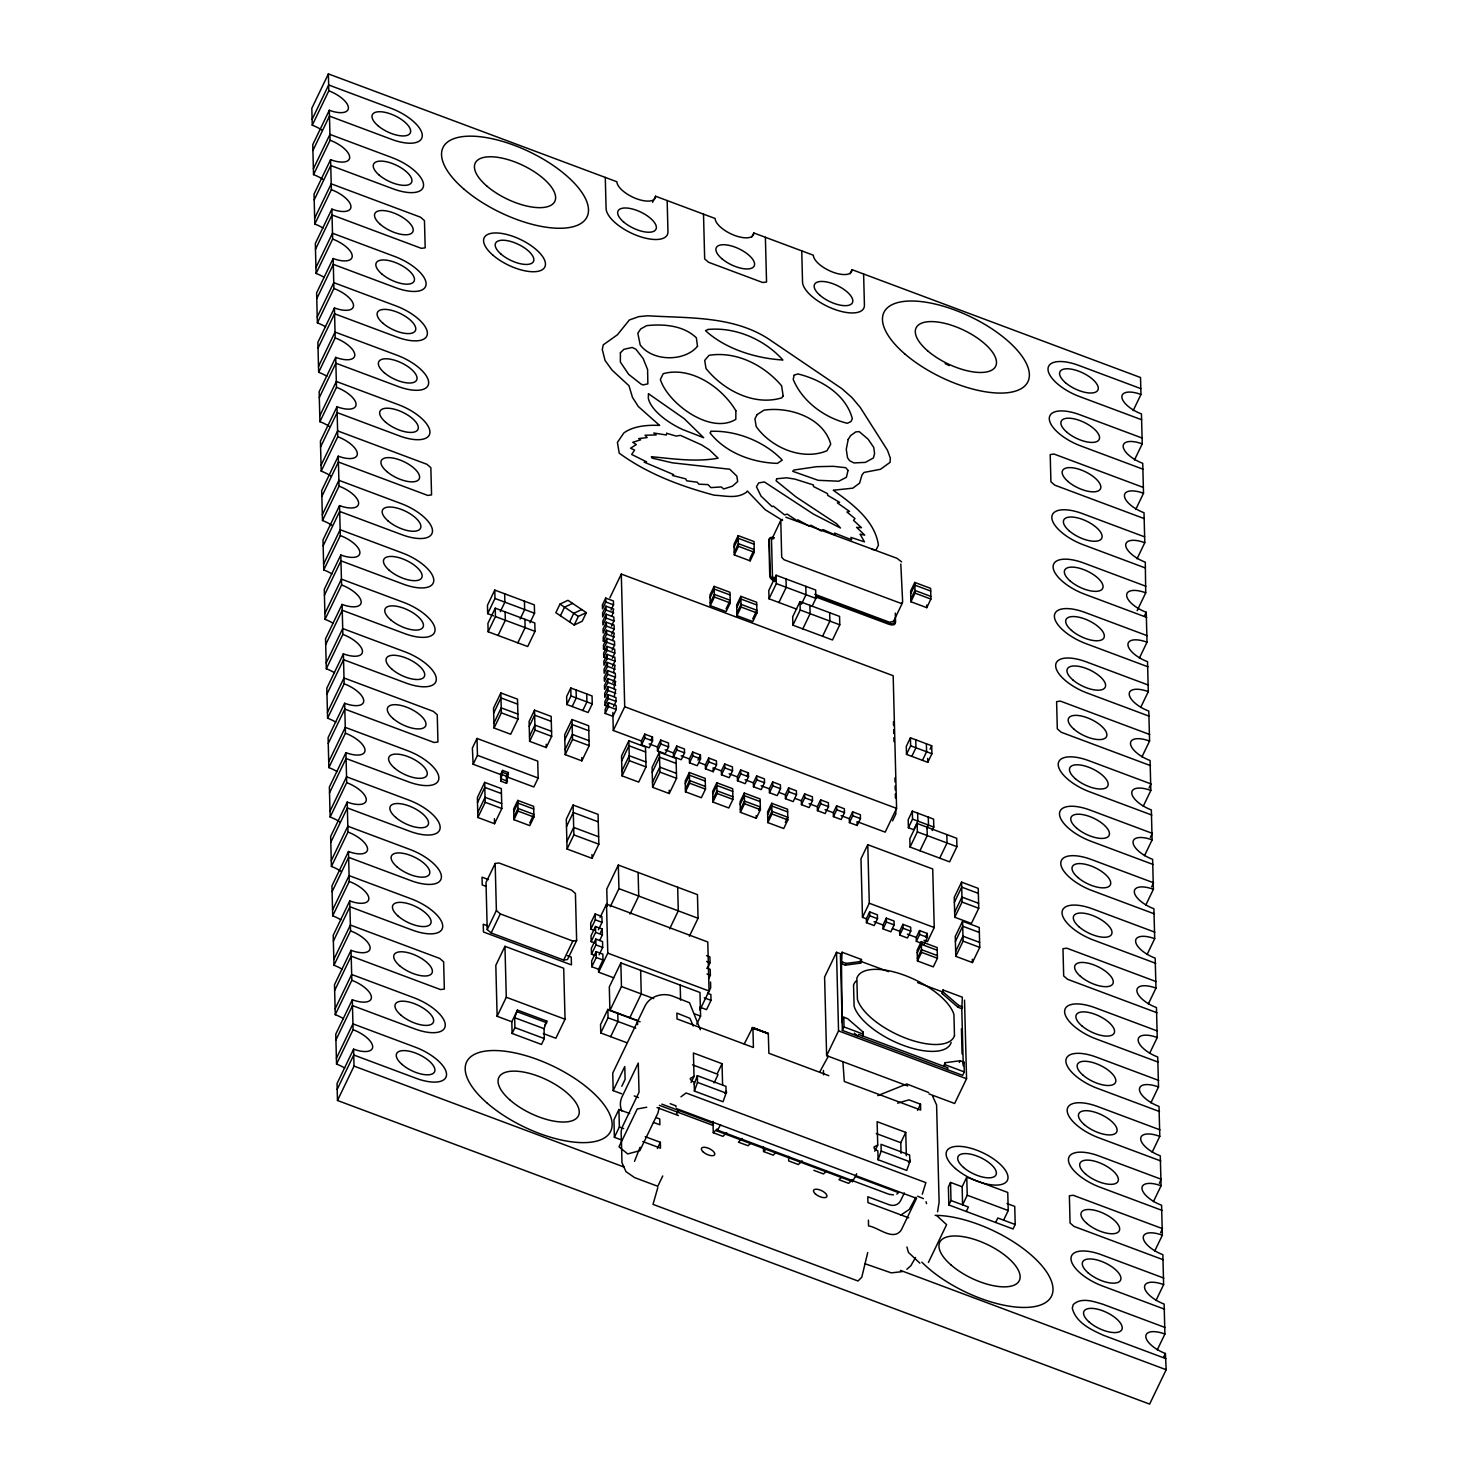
<?xml version="1.0" encoding="UTF-8"?>
<svg xmlns="http://www.w3.org/2000/svg" width="1478" height="1478" viewBox="0 0 1478 1478"><rect width="100%" height="100%" fill="white"/><g stroke="black" fill="none" stroke-linecap="round" stroke-linejoin="round"><path stroke-width="1.5" d="M634.505 1161.357L640.085 1147.205M1137.155 610.636L1145.727 592.807L1145.284 562.157A21.043 8.85 25.7 0 1 1125.7 545.197A21.043 8.85 25.7 0 1 1144.785 542.703L1144.009 512.737A21.043 8.85 25.7 0 1 1124.425 495.777A21.043 8.85 25.7 0 1 1143.51 493.282L1142.734 463.316A21.043 8.85 25.7 0 1 1123.151 446.356A21.043 8.85 25.7 0 1 1142.235 443.862L1141.459 413.914A21.043 8.85 25.7 0 1 1121.876 396.954A21.043 8.85 25.7 0 1 1140.961 394.46L1140.517 377.518L852.012 269.661A21.043 8.85 25.7 0 1 832.927 272.174A21.043 8.85 25.7 0 1 813.343 255.214L753.78 232.951A21.043 8.85 25.7 0 1 734.695 235.445A21.043 8.85 25.7 0 1 715.112 218.485L655.548 196.223A21.043 8.85 25.7 0 1 636.464 198.717A21.043 8.85 25.7 0 1 616.88 181.757L328.375 73.9L311.821 108.282L312.264 125.205A21.043 8.85 25.7 0 1 321.964 130.119M1139.39 658.079L1147.02 642.209L1146.244 612.261A21.043 8.85 25.7 0 1 1126.642 595.301A21.043 8.85 25.7 0 1 1145.727 592.807M1140.665 707.482L1148.295 691.63L1147.519 661.664A21.043 8.85 25.7 0 1 1127.936 644.704A21.043 8.85 25.7 0 1 1147.02 642.209M1141.94 756.902L1149.57 741.051L1148.794 711.084A21.043 8.85 25.7 0 1 1129.21 694.124A21.043 8.85 25.7 0 1 1148.295 691.63M1143.215 806.323L1150.845 790.453L1150.069 760.505A21.043 8.85 25.7 0 1 1130.485 743.545A21.043 8.85 25.7 0 1 1149.57 741.051M1144.489 855.725L1152.119 839.874L1151.344 809.907A21.043 8.85 25.7 0 1 1131.76 792.965A21.043 8.85 25.7 0 1 1150.845 790.453M1145.764 905.146L1153.394 889.294L1152.618 859.328A21.043 8.85 25.7 0 1 1133.035 842.368A21.043 8.85 25.7 0 1 1152.119 839.874M1147.057 954.566L1154.688 938.696L1153.912 908.748A21.043 8.85 25.7 0 1 1134.31 891.788A21.043 8.85 25.7 0 1 1153.394 889.294M1148.332 1003.968L1155.962 988.117L1155.186 958.15A21.043 8.85 25.7 0 1 1135.603 941.209A21.043 8.85 25.7 0 1 1154.688 938.696M1149.607 1053.389L1157.237 1037.538L1156.461 1007.571A21.043 8.85 25.7 0 1 1136.878 990.611A21.043 8.85 25.7 0 1 1155.962 988.117M1150.882 1102.81L1158.512 1086.958L1157.736 1056.992A21.043 8.85 25.7 0 1 1138.152 1040.032A21.043 8.85 25.7 0 1 1157.237 1037.538M1152.156 1152.212L1159.787 1136.36L1159.011 1106.412A21.043 8.85 25.7 0 1 1139.427 1089.452A21.043 8.85 25.7 0 1 1158.512 1086.958M1153.431 1201.632L1161.061 1185.781L1160.285 1155.814A21.043 8.85 25.7 0 1 1140.702 1138.854A21.043 8.85 25.7 0 1 1159.787 1136.36M1154.706 1251.053L1162.355 1235.202L1161.579 1205.235A21.043 8.85 25.7 0 1 1141.977 1188.275A21.043 8.85 25.7 0 1 1161.061 1185.781M1155.999 1300.474L1163.629 1284.604L1162.853 1254.656A21.043 8.85 25.7 0 1 1143.251 1237.696A21.043 8.85 25.7 0 1 1162.355 1235.202M1157.274 1349.876L1164.904 1334.024L1164.128 1304.058A21.043 8.85 25.7 0 1 1144.545 1287.116A21.043 8.85 25.7 0 1 1163.629 1284.604M782.49 519.406L780.79 520.718L781.696 557.261L784.061 559.756L900.952 603.357L902.652 602.045L900.804 564.06M814.803 594.285L889.571 622.256L893.377 621.296M657.821 1187.573L653.017 1204.367L857.997 1281.001L861.785 1277.232L867.715 1252.587M922.272 1194.206L925.875 1182.64L686.088 1092.981L680.952 1096.824M937.569 1211.775L939.121 1202.205L936.59 1104.934L932.544 1095.992M694.235 1084.316L697.32 1075.651L725.938 1086.348L726.123 1093.092L723.019 1101.757L694.401 1091.06L694.18 1082.192A4.212 1.774 25.7 0 1 690.374 1078.349L694.032 1076.353L693.422 1053.001L722.04 1063.698L722.594 1084.926M694.401 1091.06L697.505 1082.395L697.32 1075.651M878.098 1159.731L881.202 1151.066L881.017 1144.323L909.635 1155.039L909.82 1161.763L906.716 1170.428L878.098 1159.731L877.877 1150.863A4.212 1.774 25.7 0 1 874.459 1146.688L877.729 1145.025L877.119 1121.691L905.737 1132.388L906.347 1155.722M312.117 119.367L328.67 84.985L390.931 108.263A33.661 14.17 25.7 0 1 422.265 135.403A33.661 14.17 25.7 0 1 391.725 139.394L329.465 116.115L312.911 150.497M312.264 125.205L328.818 90.823L328.375 73.9M328.818 90.823A21.043 8.85 25.7 0 1 348.402 107.783A21.043 8.85 25.7 0 1 329.317 110.277L312.763 144.659L313.539 174.626A21.043 8.85 25.7 0 1 323.239 179.54M313.391 168.788L329.945 134.406L392.206 157.684A33.661 14.17 25.7 0 1 423.539 184.805A33.661 14.17 25.7 0 1 393 188.815L330.739 165.536L314.204 199.918M313.539 174.626L330.093 140.244L329.317 110.277M330.093 140.244A21.043 8.85 25.7 0 1 349.676 157.204A21.043 8.85 25.7 0 1 330.592 159.698L314.038 194.08L314.814 224.046A21.043 8.85 25.7 0 1 323.017 228M314.666 218.208L331.22 183.826L420.546 217.211L424.463 220.61L425.184 247.842L421.359 248.341L332.014 214.938L315.479 249.339M314.814 224.046L331.368 189.664L330.592 159.698M331.368 189.664A21.043 8.85 25.7 0 1 350.951 206.606A21.043 8.85 25.7 0 1 331.866 209.119L315.331 243.501L316.107 273.448A21.043 8.85 25.7 0 1 324.292 277.421M315.941 267.61L332.495 233.228L394.755 256.507A33.661 14.17 25.7 0 1 426.107 283.647A33.661 14.17 25.7 0 1 395.568 287.637L333.307 264.359L316.754 298.741M316.107 273.448L332.642 239.066L331.866 209.119M332.642 239.066A21.043 8.85 25.7 0 1 352.226 256.027A21.043 8.85 25.7 0 1 333.141 258.521L316.606 292.903L317.382 322.869A21.043 8.85 25.7 0 1 325.566 326.841M317.216 317.031L333.769 282.649L396.03 305.928A33.661 14.17 25.7 0 1 427.382 333.049A33.661 14.17 25.7 0 1 396.843 337.058L334.582 313.779L318.029 348.161M317.382 322.869L333.917 288.487L333.141 258.521M333.917 288.487A21.043 8.85 25.7 0 1 353.519 305.447A21.043 8.85 25.7 0 1 334.434 307.941L317.881 342.323L318.657 372.29A21.043 8.85 25.7 0 1 326.86 376.243M318.509 366.452L335.044 332.07L397.323 355.348A33.661 14.17 25.7 0 1 428.657 382.469A33.661 14.17 25.7 0 1 398.118 386.479L335.857 363.2L319.303 397.582M318.657 372.29L335.192 337.908L334.434 307.941M335.192 337.908A21.043 8.85 25.7 0 1 354.794 354.849A21.043 8.85 25.7 0 1 335.709 357.362L319.156 391.744L319.932 421.692A21.043 8.85 25.7 0 1 329.631 426.625M319.784 415.854L336.319 381.472L398.598 404.75A33.661 14.17 25.7 0 1 429.932 431.89A33.661 14.17 25.7 0 1 399.393 435.881L337.132 412.602L320.578 446.984M319.932 421.692L336.485 387.31L335.709 357.362M336.485 387.31A21.043 8.85 25.7 0 1 356.069 404.27A21.043 8.85 25.7 0 1 336.984 406.764L320.43 441.146L321.206 471.112A21.043 8.85 25.7 0 1 330.906 476.027M321.059 465.274L337.612 430.892L426.939 464.295L430.855 467.676L431.558 494.927L427.752 495.426L338.407 462.023L321.871 496.405M321.206 471.112L337.76 436.731L336.984 406.764M337.76 436.731A21.043 8.85 25.7 0 1 357.343 453.691A21.043 8.85 25.7 0 1 338.259 456.185L321.705 490.567L322.481 520.533A21.043 8.85 25.7 0 1 332.18 525.447M322.333 514.695L338.887 480.313L401.148 503.592A33.661 14.17 25.7 0 1 432.481 530.713A33.661 14.17 25.7 0 1 401.961 534.722L339.681 511.443L323.146 545.825M322.481 520.533L339.035 486.151L338.259 456.185M339.035 486.151A21.043 8.85 25.7 0 1 358.618 503.111A21.043 8.85 25.7 0 1 339.534 505.605L322.998 539.987L323.756 569.935A21.043 8.85 25.7 0 1 331.959 573.907M323.608 564.116L340.162 529.715L402.422 552.994A33.661 14.17 25.7 0 1 433.775 580.133A33.661 14.17 25.7 0 1 403.235 584.124L340.975 560.846L324.421 595.228M323.756 569.935L340.309 535.553L339.534 505.605M340.309 535.553A21.043 8.85 25.7 0 1 359.893 552.513A21.043 8.85 25.7 0 1 340.808 555.007L324.273 589.389L325.049 619.356A21.043 8.85 25.7 0 1 333.234 623.328M324.883 613.518L341.436 579.136L403.697 602.414A33.661 14.17 25.7 0 1 435.049 629.554A33.661 14.17 25.7 0 1 404.51 633.545L342.249 610.266L325.696 644.648M325.049 619.356L341.584 584.974L340.808 555.007M341.584 584.974A21.043 8.85 25.7 0 1 361.186 601.934A21.043 8.85 25.7 0 1 342.083 604.428L325.548 638.81L326.324 668.777A21.043 8.85 25.7 0 1 334.527 672.749M326.176 662.938L342.711 628.556L404.972 651.835A33.661 14.17 25.7 0 1 436.324 678.956A33.661 14.17 25.7 0 1 405.785 682.965L343.524 659.687L326.971 694.069M326.324 668.777L342.859 634.395L342.083 604.428M342.859 634.395A21.043 8.85 25.7 0 1 362.461 651.355A21.043 8.85 25.7 0 1 343.376 653.849L326.823 688.231L327.599 718.197A21.043 8.85 25.7 0 1 335.802 722.151M327.451 712.359L343.986 677.977L433.331 711.361L437.248 714.761L437.95 741.993L434.126 742.492L344.799 709.089L328.245 743.471M327.599 718.197L344.152 683.797L343.376 653.849M344.152 683.797A21.043 8.85 25.7 0 1 363.736 700.757A21.043 8.85 25.7 0 1 344.651 703.269L328.098 737.651L328.873 767.599A21.043 8.85 25.7 0 1 337.076 771.571M328.726 761.761L345.279 727.379L407.54 750.658A33.661 14.17 25.7 0 1 438.874 777.798A33.661 14.17 25.7 0 1 408.334 781.788L346.074 758.51L329.52 792.892M328.873 767.599L345.427 733.217L344.651 703.269M345.427 733.217A21.043 8.85 25.7 0 1 365.011 750.177A21.043 8.85 25.7 0 1 345.926 752.671L329.372 787.053L330.148 817.02A21.043 8.85 25.7 0 1 339.848 821.934M330 811.182L346.554 776.8L408.815 800.078A33.661 14.17 25.7 0 1 440.148 827.2A33.661 14.17 25.7 0 1 409.609 831.209L347.348 807.93L330.813 842.312M330.148 817.02L346.702 782.638L345.926 752.671M346.702 782.638A21.043 8.85 25.7 0 1 366.285 799.598A21.043 8.85 25.7 0 1 347.201 802.092L330.647 836.474L331.423 866.441A21.043 8.85 25.7 0 1 341.141 871.355M331.275 860.602L347.829 826.22L410.09 849.499A33.661 14.17 25.7 0 1 441.423 876.62A33.661 14.17 25.7 0 1 410.902 880.611L348.623 857.351L332.088 891.733M331.423 866.441L347.977 832.059L347.201 802.092M652.629 202.283L655.548 196.223M347.977 832.059A21.043 8.85 25.7 0 1 367.56 849A21.043 8.85 25.7 0 1 348.475 851.513L331.94 885.895L332.716 915.843A21.043 8.85 25.7 0 1 340.901 919.815M332.55 910.005L349.104 875.623L411.364 898.901A33.661 14.17 25.7 0 1 442.716 926.041A33.661 14.17 25.7 0 1 412.177 930.031L349.916 906.753L333.363 941.135M332.716 915.843L349.251 881.461L348.475 851.513M529.974 622.755L534.556 613.259L534.334 604.871L494.76 590.091L487.463 605.278L487.666 613.647L493.615 615.864M487.666 613.647L494.982 598.461L494.76 590.091M349.251 881.461A21.043 8.85 25.7 0 1 368.835 898.421A21.043 8.85 25.7 0 1 349.75 900.915L333.215 935.297L333.991 965.263A21.043 8.85 25.7 0 1 342.194 969.235M495.241 608.179L487.925 623.365L488.146 631.753L527.701 646.533L535.018 631.346L534.796 622.977L495.241 608.179L495.444 616.566L488.146 631.753M500.303 611.652L504.866 602.156L504.663 593.786M333.843 959.425L350.378 925.043L439.723 958.446L443.64 961.827L444.342 989.078L440.518 989.576L351.191 956.174L334.638 990.556M333.991 965.263L350.526 930.881L349.75 900.915M498.031 635.448L505.347 620.261L505.125 611.874M350.526 930.881A21.043 8.85 25.7 0 1 370.128 947.841A21.043 8.85 25.7 0 1 351.043 950.336L334.49 984.717L335.266 1014.684A21.043 8.85 25.7 0 1 343.469 1018.656M520.09 619.06L524.653 609.564L524.431 601.176M335.118 1008.846L351.653 974.464L413.932 997.742A33.661 14.17 25.7 0 1 445.266 1024.864A33.661 14.17 25.7 0 1 414.727 1028.873L352.466 1005.594L335.912 1039.976M335.266 1014.684L351.819 980.302L351.043 950.336M517.817 642.838L525.115 627.651L524.912 619.282M508.395 772.569L506.4 776.689L533.854 786.961L538.158 778.019L537.733 761.133L477.006 738.446L472.369 748.071L473.145 764.255L500.599 774.527L500.765 781.141L506.566 783.322L508.395 772.569L502.594 770.407L500.599 774.527M351.819 980.302A21.043 8.85 25.7 0 1 371.403 997.244A21.043 8.85 25.7 0 1 352.318 999.756L335.765 1034.138L336.541 1064.086A21.043 8.85 25.7 0 1 344.743 1068.058M500.839 692.942L493.541 708.128L494.058 728.026L510.704 734.252L518.002 719.065L517.503 699.168L500.839 692.942L501.356 712.839L494.058 728.026M493.67 713.098L500.968 697.912L517.614 704.138M473.145 764.255L477.449 755.332L477.006 738.446M493.929 723.056L501.227 707.87L517.873 714.077M336.393 1058.266L352.946 1023.866L415.207 1047.145A33.661 14.17 25.7 0 1 446.541 1074.284A33.661 14.17 25.7 0 1 416.002 1078.275L353.741 1054.996L337.187 1089.378M336.541 1064.086L353.094 1029.704L352.318 999.756M559.977 604.096L555.839 612.686L574.203 625.028L582.203 621.24L586.341 612.631L567.958 600.308L559.977 604.096L578.341 616.418L586.341 612.631M560.421 615.772L564.559 607.181L572.559 603.394M353.094 1029.704A21.043 8.85 25.7 0 1 372.678 1046.664A21.043 8.85 25.7 0 1 353.593 1049.158L337.039 1083.54L337.483 1100.482L1149.625 1404.1L1166.179 1369.718L1165.403 1353.478A21.043 8.85 25.7 0 1 1145.82 1336.518A21.043 8.85 25.7 0 1 1164.904 1334.024M484.673 782.379L477.376 797.584L477.874 817.482L494.539 823.708L501.836 808.521L501.319 788.605L484.673 782.379L485.19 802.295L477.874 817.482M477.505 802.554L484.802 787.368L501.448 793.594M751.84 236.979L753.78 232.951M337.483 1100.482L354.036 1066.1L353.593 1049.158M477.745 812.512L485.061 797.307L501.707 803.533M569.621 621.942L573.76 613.333L581.741 609.564M500.765 781.141L502.594 770.407M574.203 625.028L578.341 616.418M534.519 710.179L529.106 721.43L529.623 741.328L546.269 747.554L551.682 736.321L551.165 716.405L534.519 710.179L535.036 730.095L529.623 741.328M529.235 726.4L534.648 715.167L551.294 721.393M529.494 736.358L534.907 725.107L551.553 731.333M605.703 598.091L602.396 604.964L602.507 608.862L605.814 601.989L605.703 598.091L613.444 600.992L613.536 604.871L611.061 610.026M609.878 597.796L621.296 574.074L893.174 675.723L896.592 808.392L885.174 832.132L857.055 821.62L857.166 825.5L849.425 822.618L849.333 818.72L852.64 811.847L860.362 814.729L860.473 818.627L857.166 825.5M605.925 606.146L602.599 613.019L602.71 616.899L606.017 610.026L605.925 606.146L613.647 609.028L612.095 616.363M570.767 687.972L566.628 696.581L566.85 704.544L588.115 712.507L592.253 703.897L592.05 695.935L570.767 687.972L570.988 695.953L566.85 704.544M606.128 614.183L602.821 621.056L602.913 624.954L606.22 618.081L606.128 614.183L613.85 617.083L613.961 620.963L611.486 626.118M517.799 800.411L513.66 809.002L513.938 819.699L529.789 825.629L533.928 817.038L533.65 806.341L517.799 800.411L518.076 811.108L513.938 819.699M513.734 811.681L517.873 803.09L533.724 809.02M606.331 622.22L603.024 629.111L603.116 632.99L606.442 626.118L606.331 622.22L614.072 625.12L614.164 629.018L611.689 634.173M513.864 817.038L518.002 808.429L533.872 814.36L529.734 822.95M612.723 640.491L614.275 633.157L606.534 630.275L603.227 637.147L603.338 641.046L614.589 645.092L612.095 650.265M495.167 863.466L486.003 882.495L487.223 929.551L491.139 932.951L563.672 960.053L567.478 959.555L576.642 940.525L575.422 893.469L571.506 890.089L498.973 862.967L495.167 863.466L496.386 910.522L487.223 929.551M603.338 641.046L606.645 634.173L606.534 630.275M572.152 706.539L576.291 697.949L576.087 689.967M614.589 645.092L614.479 641.212L606.756 638.311L603.43 645.202L603.541 649.082L607.403 650.523M603.541 649.082L606.848 642.209L606.756 638.311M612.317 658.301L614.793 653.147L614.7 649.248L606.959 646.366L603.652 653.239L603.745 657.137L607.606 658.578M572.004 719.546L564.688 734.732L565.206 754.63L581.852 760.856L589.168 745.669L588.65 725.753L572.004 719.546L572.522 739.443L565.206 754.63M603.745 657.137L607.052 650.246L606.959 646.366M564.818 739.702L572.134 724.516L588.78 730.742M607.162 654.403L603.855 661.294L603.948 665.174L607.273 658.301L607.162 654.403L614.903 657.304L614.996 661.183L612.52 666.356M582.794 710.512L586.932 701.921L586.729 693.939M565.076 749.66L572.392 734.474L589.038 740.681M607.366 662.458L604.059 669.331L604.169 673.229L607.476 666.338L607.366 662.458L615.107 665.34L613.555 672.675M607.587 670.495L604.262 677.367L604.373 681.266L607.68 674.393L607.587 670.495L615.31 673.395L615.421 677.275L612.927 682.43M607.791 678.55L604.484 685.423L604.576 689.302L607.883 682.43L607.791 678.55L615.532 681.432L613.961 688.766M607.994 686.586L604.687 693.459L604.779 697.357L608.105 690.485L607.994 686.586L615.735 689.487L614.183 696.803M491.139 932.951L500.303 913.921L496.386 910.522M613.555 706.576L616.049 701.422L615.938 697.524L608.197 694.642L604.89 701.514L605.001 705.394L616.252 709.458L612.945 716.331L605.204 713.449L605.112 709.551L608.419 702.678L616.141 705.579L616.252 709.458M613.869 684.868L615.532 681.432M605.001 705.394L608.308 698.521L608.197 694.642M605.204 713.449L608.511 706.576L608.419 702.678M543.294 1033.547L555.876 1038.258L565.039 1019.229L563.709 968.275L504.959 946.308L495.814 965.356L497.125 1016.291L511.813 1021.778L512.109 1033.455L541.484 1044.447L544.31 1038.591L544.052 1028.67L546.805 1021.076L517.429 1010.102L511.813 1021.778M573.094 805.03L566.296 819.163L567.072 849.019L592.05 858.349L598.849 844.215L598.073 814.378L573.094 805.03L573.87 834.885L567.072 849.019M566.499 826.627L573.298 812.494L598.276 821.842M641.415 740.995L644.741 734.123L652.463 737.005L652.574 740.903L649.248 747.776L641.526 744.894L641.415 740.995L613.296 730.483L624.714 706.761L621.296 574.074M566.887 841.555L573.686 827.421L598.645 836.77M850.072 273.707L852.012 269.661M628.852 740.792L621.536 755.979L622.053 775.876L638.699 782.102L646.015 766.916L645.498 747.018L628.852 740.792L629.369 760.69L622.053 775.876M497.125 1016.291L506.289 997.262L504.959 946.308M621.665 760.948L628.981 745.762L645.627 751.988M621.924 770.906L629.24 755.72L645.886 761.946M738.169 535.627L734.03 544.218L734.307 554.915L750.159 560.846L754.297 552.255L754.02 541.539L738.169 535.627L738.446 546.324L734.307 554.915M714.133 586.36L709.994 594.95L710.271 605.647L726.123 611.578L730.261 602.987L729.984 592.29L714.133 586.36L714.41 597.057L710.271 605.647M734.104 546.897L738.243 538.288L754.094 544.218M710.068 597.629L714.207 589.038L730.058 594.969M641.526 744.894L644.833 738.002L644.741 734.123M734.252 552.236L738.372 543.645L754.242 549.576L750.103 558.167L750.159 560.846M710.197 602.987L714.336 594.378L730.187 600.308L726.049 608.918M512.109 1033.455L514.917 1027.616L514.677 1017.695L517.429 1010.102M650.819 740.441L652.463 737.005M657.414 746.981L660.721 740.09L668.462 742.991L668.555 746.889L665.248 753.762L657.507 750.861L657.414 746.981L649.156 743.896M657.507 750.861L660.832 743.988L660.721 740.09M659.41 752.21L652.094 767.396L652.611 787.312L669.257 793.538L676.573 778.333L676.056 758.436L659.41 752.21L659.927 772.107L652.611 787.312M652.223 772.384L659.539 757.198L676.185 763.405M563.672 960.053L572.836 941.024L576.642 940.525M740.811 596.336L736.672 604.927L736.949 615.624L752.819 621.554L756.939 612.964L756.662 602.267L740.811 596.336L741.088 607.033L736.949 615.624M652.482 782.324L659.798 767.137L676.444 773.364M736.746 607.606L740.884 599.015L756.736 604.945M781.012 519.813L771.516 539.969L772.44 576.512L774.805 579.006M736.894 612.964L741.014 604.354L756.884 610.285L752.745 618.894M689.395 936.258L698.059 918.263L697.45 894.633L618.321 865.055L606.774 889.054L607.218 906.236M598.461 929.754L602.045 922.327L601.879 916.489L595.154 913.977L590.683 923.251L590.849 929.089L594.211 930.346M673.414 752.949L676.721 746.076L684.443 748.976L684.554 752.856L681.247 759.729L673.506 756.847L673.414 752.949L665.155 749.863M590.849 929.089L595.301 919.815L595.154 913.977M673.506 756.847L676.813 749.974L676.721 746.076M544.939 1024.975L546.805 1021.076M599.68 940.451L602.359 934.872L602.211 929.034L595.486 926.521L591.015 935.814L591.163 941.652L594.525 942.909M600.105 917.432L606.516 904.111L707.777 941.985L709.052 990.999L699.888 1010.047L699.815 1007.128L706.539 1009.64L711.01 1000.347L710.863 994.509L707.5 993.253M591.163 941.652L595.634 932.359L595.486 926.521M610.266 906.679L618.931 888.666L618.321 865.055M599.107 954.843L602.691 947.416L602.544 941.597L595.8 939.066L591.348 948.359L591.496 954.197L594.858 955.453M600.419 932.747L602.211 929.034M591.496 954.197L595.967 944.904L595.8 939.066M812.235 605.998L815.893 598.405L815.671 590.018L776.116 575.238L768.8 590.424L769.022 598.793L796.716 609.158M598.535 969.254L603.006 959.979L602.858 954.141L596.133 951.629L591.662 960.903L591.81 966.741L598.535 969.254L598.627 972.173L613.703 977.808M689.395 758.935L692.702 752.062L700.443 754.944L700.554 758.842L697.228 765.715L689.505 762.814L689.395 758.935L681.136 755.849M689.505 762.814L692.812 755.942L692.702 752.062M591.81 966.741L596.281 957.467L596.133 951.629M769.022 598.793L776.338 583.607L776.116 575.238M689.339 772.495L685.201 781.105L685.478 791.802L701.348 797.732L705.486 789.123L705.209 778.426L689.339 772.495L689.616 783.211L685.478 791.802M685.275 783.765L689.413 775.174L705.265 781.105M697.967 760.098L700.443 754.944M685.423 789.123L689.561 780.532L705.412 786.462M598.627 972.173L607.772 953.144L606.516 904.111M778.906 602.488L786.222 587.302L786 578.933M630.053 914.069L638.718 896.074L638.108 872.445M705.394 764.902L708.701 758.029L716.442 760.93L716.534 764.81L713.227 771.701L705.486 768.8L705.394 764.902L699.205 762.593M705.486 768.8L708.793 761.927L708.701 758.029M696.748 1024.106L700.59 1016.107L699.981 992.495L620.852 962.917L609.305 986.916L609.915 1010.527L640.103 1021.815M799.986 601.62L792.688 616.806L792.91 625.176L832.465 639.974L839.781 624.788L839.559 616.4L799.986 601.62L800.208 609.989L792.91 625.176M801.427 604.188L806.009 594.692L805.787 586.323M721.393 770.888L724.7 764.015L732.423 766.897L732.534 770.795L729.227 777.668L721.486 774.786L721.393 770.888L713.135 767.803L713.227 771.701M637.628 1024.679L637.535 1020.504L607.846 1009.4L600.548 1024.587L600.752 1032.974L626.469 1042.581M716.812 782.767L712.673 791.358L712.95 802.055L728.802 807.986L732.94 799.395L732.663 788.698L716.812 782.767L717.089 793.464L712.95 802.055M721.486 774.786L724.793 767.913L724.7 764.015M712.729 794.037L716.867 785.446L732.737 791.377M609.915 1010.527L621.462 986.528L620.852 962.917M712.876 799.395L717.015 790.785L732.866 796.716M600.752 1032.974L608.068 1017.788L607.846 1009.4M802.794 628.889L810.11 613.684L809.889 605.315M610.654 1036.669L617.97 1021.483L617.749 1013.095M737.374 776.874L740.681 770.001L748.422 772.883L748.515 776.781L745.208 783.654L737.485 780.754L737.374 776.874L729.116 773.788M737.485 780.754L740.792 773.881L740.681 770.001M669.626 928.868L678.291 910.854L677.663 887.243M629.702 1017.936L641.249 993.918L640.639 970.307M746.76 776.319L748.422 772.883M744.265 793.039L740.127 801.63L740.404 812.327L756.256 818.258L760.394 809.667L760.117 798.97L744.265 793.039L744.543 803.736L740.404 812.327M740.201 804.309L744.339 795.7L760.191 801.63M822.581 636.279L829.879 621.093L829.675 612.705M740.33 809.648L744.469 801.058L760.32 806.988L758.676 810.424M753.374 782.841L756.681 775.968L764.422 778.869L764.514 782.749L761.207 789.621L753.466 786.739L753.374 782.841L745.115 779.756M753.466 786.739L756.773 779.867L756.681 775.968M621.702 1093.794L613.185 1090.616L624.769 1066.543L625.102 1079.383L621.795 1086.256M769.354 788.827L772.68 781.954L780.402 784.836L780.513 788.735L777.206 795.607L769.465 792.725L769.354 788.827L761.096 785.742M769.465 792.725L772.772 785.834L772.68 781.954M629.683 1113.507L618.913 1109.479L613.943 1119.788L614.386 1137.303L620.871 1139.723M771.719 803.293L767.581 811.902L767.858 822.599L783.709 828.53L787.848 819.92L787.571 809.223L771.719 803.293L771.996 814.009L767.858 822.599M767.655 814.563L771.793 805.972L787.645 811.902M614.386 1137.303L619.356 1126.993L618.913 1109.479M767.784 819.92L771.922 811.33L787.792 817.26L785.298 822.415M785.354 794.813L788.661 787.922L796.402 790.822L796.494 794.721L793.187 801.593L785.465 798.693L785.354 794.813L779.165 792.485M785.465 798.693L788.772 791.82L788.661 787.922M707.352 968.275L710.05 962.714L709.883 956.876L706.521 955.619M708.572 978.972L710.364 975.258L710.216 969.42L706.854 968.164M708.017 993.382L710.696 987.803L710.548 981.965M801.353 800.78L804.66 793.908L812.401 796.808L812.494 800.688L809.187 807.561L801.446 804.679L801.353 800.78L795.164 798.471M801.446 804.679L804.753 797.806L804.66 793.908M659.114 1107.669L658.043 1112.842L639.845 1150.66L627.744 1153.948L619.005 1146.836L637.221 1108.999L646.736 1107.225M893.155 622.183L902.411 602.932M914.771 582.443L910.633 591.034L910.91 601.749L926.761 607.661L930.9 599.07L930.623 588.373L914.771 582.443L915.048 593.14L910.91 601.749M910.688 593.713L914.827 585.122L930.697 591.052M910.836 599.07L914.974 590.461L930.826 596.391M817.334 806.766L820.659 799.894L828.382 802.776L828.493 806.674L825.167 813.547L817.445 810.646L817.334 806.766L809.076 803.681M817.445 810.646L820.752 803.773L820.659 799.894M657.377 1148.498L660.352 1142.309L645.239 1136.674M691.057 1082.543L694.032 1076.353M676.388 1114.449L678.291 1110.495L678.347 1112.435M833.333 812.734L836.64 805.861L844.381 808.762L844.474 812.641L841.167 819.533L833.426 816.632L833.333 812.734L825.075 809.648M833.426 816.632L836.751 809.759L836.64 805.861M662.754 1175.971L657.784 1186.28L634.579 1177.596L626.025 1171.685L621.979 1162.743L621.277 1135.51A21.043 18.641 -1.5 0 1 622.811 1125.94L639.032 1092.26L638.274 1063.07L622.072 1096.768A21.043 18.641 -1.5 0 0 621.869 1111.031M722.04 1063.698L717.07 1074.026L692.554 1064.844M714.077 1082.894L718.049 1074.635M849.425 822.618L852.732 815.745L852.64 811.847M744.247 1043.967L752.653 1027.524L768.301 1033.436L768.874 1053.278L828.825 1075.688M856.649 1173.735A7.15 1.367 -69.5 0 1 855.928 1175.361L852.436 1181.606L717.07 1131.003L720.58 1124.758M910.43 737.799L906.291 746.39L906.494 754.371L927.778 762.334L931.897 753.725L931.694 745.762L910.43 737.799L910.633 745.78L906.494 754.371M923.99 940.341L927.463 941.634L934.244 927.537L932.729 868.99L867.771 844.695L860.972 858.792L862.487 917.339L866.367 918.799L866.459 922.678L874.2 925.579L877.507 918.706L877.396 914.808L869.674 911.908L866.367 918.799M911.815 756.366L915.954 747.776L915.75 739.794M892.546 820.881L895.853 813.99L895.76 810.11M922.457 760.339L926.595 751.748L926.373 743.767M930.05 749.198L931.694 745.762M840.779 953.883L836.511 952.294L824.595 977.05L826.627 1055.643L907.695 1085.942M842.091 952.238L841.499 963.693L845.379 965.134L860.639 963.139L861.471 961.421L861.415 959.462L842.091 952.238L840.428 955.675L842.368 1030.388L962.64 1075.356L964.284 1071.919L964.044 1062.183L960.164 1060.742L944.904 1062.737L944.128 1066.395L944.904 1062.737M932.156 830.507L933.8 827.07L933.597 819.108L912.332 811.145L908.194 819.736L908.397 827.717L913.718 829.712L917.856 821.121L917.635 813.14M862.487 917.339L869.286 903.243L867.771 844.695M840.631 963.453L841.462 961.735L842.164 1022.61M908.397 827.717L912.536 819.126L912.332 811.145M845.379 965.134L846.21 963.416L861.471 961.421M866.459 922.678L869.766 915.806L869.674 911.908M917.154 823.505L909.838 838.691L910.06 847.06L949.615 861.859L956.931 846.672L956.709 838.285L917.154 823.505L917.376 831.874L910.06 847.06M861.415 959.462L860.639 963.139M926.835 828.53L928.48 825.094L928.276 817.112M882.994 925.006L886.301 918.134L894.042 921.034L894.135 924.914L890.828 931.787L883.087 928.905L882.994 925.006L874.089 921.681M919.944 850.755L927.26 835.569L927.039 827.2M883.087 928.905L886.394 922.032L886.301 918.134M1133.164 410.625L1140.961 394.46M842.94 1018.933L843.772 1017.215L847.633 1018.675L863.3 1032.235L862.524 1035.893L863.3 1032.235M826.627 1055.643L838.543 1030.887L836.511 952.294M819.976 1071.513L828.327 1056.234M842.368 1030.388L844.012 1026.951L843.772 1017.215M899.622 931.232L902.929 924.36L910.67 927.242L910.762 931.14L907.455 938.013L899.714 935.112L899.622 931.232L892.509 928.572M899.714 935.112L903.021 928.239L902.929 924.36M939.731 858.164L947.047 842.977L946.825 834.59M1134.439 460.046L1142.235 443.862M922.143 943.5L916.342 941.338L916.249 937.44L919.556 930.567L927.297 933.468L927.39 937.348L924.083 944.22M916.342 941.338L919.667 934.466L919.556 930.567M921.293 941.634L917.154 950.243L917.432 960.94L933.283 966.871L937.421 958.28L937.144 947.564L921.293 941.634L921.57 952.349L917.432 960.94M917.228 952.922L921.367 944.313L937.218 950.243M925.634 936.904L927.297 933.468M917.358 958.261L921.496 949.67L937.366 955.601M1135.732 509.467L1143.51 493.282M961.568 882.144L954.252 897.349L954.77 917.247L971.415 923.473L978.732 908.286L978.214 888.37L961.568 882.144L962.086 902.06L954.77 917.247M954.382 902.319L961.698 887.133L978.344 893.359M954.64 912.259L961.956 897.072L978.602 903.298M962.584 921.256L955.268 936.442L955.786 956.34L972.432 962.566L979.748 947.38L979.23 927.482L962.584 921.256L963.083 941.153L955.786 956.34M1137.007 558.869L1144.785 542.703M955.398 941.412L962.695 926.226L979.36 932.452M955.656 951.37L962.954 936.184L979.618 942.41M943.019 989.983L942.243 993.641L957.91 1007.202L961.79 1008.661L962.363 997.207L943.019 989.983L942.243 993.641M874.754 1151.214L877.729 1145.025M1144.323 616.215L1146.244 612.261M957.91 1007.202L958.742 1005.483L943.075 991.923M901.044 1153.302L900.786 1142.697L905.737 1132.388M917.542 1110.384L920.517 1104.195L908.896 1099.854L897.626 1103.161M947.158 1069.573L947.989 1067.855L858.663 1034.452L857.831 1036.17L854.339 1033.159M959.351 1062.46L960.164 1060.742M963.213 1063.901L964.044 1062.183M904.333 1192.931L900.508 1200.875A8.406 7.464 -1.5 0 1 889.46 1204.847L867.808 1196.755L867.956 1202.593L908.674 1217.817M964.524 1000.144L966.557 1078.737L954.64 1103.493L929.034 1093.923M915.935 1197.272L909.321 1209.41L900.601 1215.249M916.526 1198.344L901.266 1230.047C893.211 1241.686 878.024 1227.054 868.565 1225.946L868.417 1220.107M1003.599 1220.181L1008.236 1210.556L1007.756 1192.45L966.76 1177.135L967.24 1195.222L962.603 1204.847L962.141 1186.76L950.539 1182.418L948.377 1186.889L948.858 1204.976L1013.04 1228.975L1015.201 1224.505L1014.739 1206.418L1006.998 1203.535M915.566 1257.501L910.781 1265.833L906.845 1269.251M1149.071 787.977L1151.029 783.931L1088.769 760.653A33.661 14.17 25.7 0 0 1058.23 764.662A33.661 14.17 25.7 0 0 1089.563 791.783L1151.824 815.062M948.858 1204.976L951.001 1200.505L950.539 1182.418M962.141 1186.76L966.76 1177.135M928.406 1262.489L946.604 1224.671L936.793 1215.655M966.261 1211.48L968.404 1207.027L951.001 1200.505M1150.364 837.398L1152.304 833.352L1090.043 810.073A33.661 14.17 25.7 0 0 1059.504 814.064A33.661 14.17 25.7 0 0 1090.838 841.204L1153.117 864.482M1151.639 886.818L1153.579 882.772L1091.318 859.494A33.661 14.17 25.7 0 0 1060.779 863.485A33.661 14.17 25.7 0 0 1092.131 890.606L1154.392 913.884M995.636 1222.472L997.798 1218.001L1015.201 1224.505M1159.306 1183.305L1161.246 1179.259L1098.985 1155.981A33.661 14.17 25.7 0 0 1068.446 1159.971A33.661 14.17 25.7 0 0 1099.78 1187.111L1162.059 1210.39M1160.581 1232.707L1162.521 1228.661L1073.194 1195.277L1069.37 1195.776L1070.072 1223.008L1073.989 1226.407L1163.334 1259.792M1163.5 1357.451L1165.403 1353.478M768.301 1033.436L752.043 1028.078M842.922 1062.054L844.289 1081.471L920.683 1110.033L920.517 1104.195M726.696 1132.684L722.945 1136.36L713.283 1132.739L717.015 1129.063L717.07 1131.003M742.159 1138.466L738.409 1142.143L748.09 1145.746L750.584 1143.307M775.71 1152.692L773.216 1155.149L763.553 1151.528L766.047 1149.09M802.111 1160.877L798.36 1164.553L788.698 1160.932L788.568 1156.369M825.999 1171.5L823.505 1173.938L813.824 1170.336M841.462 1177.282L838.968 1179.721L848.631 1183.342L852.381 1179.666L852.436 1181.606M896.85 1194.132L898.55 1192.635L855.522 1176.543M877.747 1095.641L906.79 1083.984L928.72 1092.538M902.06 1271.653L891.252 1272.872L864.87 1263.69M893.506 1194.871L889.202 1194.353L717.92 1130.264M871.632 549.317L876.121 549.908L878.431 545.179C874.939 520.478 852.233 503.85 833.259 490.216L852.788 488.183L859.568 483.158L862.025 474.863L864.076 472.424L880.5 469.283L890.089 462.337L890.329 458.125L887.428 450.18L860.178 407.337L851.901 397.508L841.869 388.659L772.126 341.381C735.822 315.571 689.93 318.38 647.752 315.775L638.81 316.625L629.369 319.969L617.398 334.804L603.283 344.817L602.267 349.473L605.056 360.466L612.077 370.147L628.963 385.721L632.51 397.471L638.367 406.561L659.594 425.424A106.97 45.042 25.7 0 0 623.79 433.036L617.416 442.384L619.208 453.136C647.179 473.681 680.952 486.336 714.354 495.222C725.162 495.647 736.691 499.139 746.408 492.266L747.332 491.01L765.253 509.744L782.546 520.459M785.834 517.171L896.943 558.278L901.635 561.899M1140.813 388.622L1078.534 365.343A33.661 14.17 25.7 0 0 1048.013 369.334A33.661 14.17 25.7 0 0 1079.346 396.473L1141.607 419.734M1142.088 438.024L1079.827 414.745A33.661 14.17 25.7 0 0 1049.288 418.754A33.661 14.17 25.7 0 0 1080.621 445.876L1142.882 469.154M1143.362 487.444L1054.017 454.042L1050.211 454.54L1050.913 481.791L1054.83 485.172L1144.157 518.575M1144.637 536.865L1082.376 513.587A33.661 14.17 25.7 0 0 1051.837 517.577A33.661 14.17 25.7 0 0 1083.171 544.717L1145.45 567.995M1145.912 586.267L1083.651 562.989A33.661 14.17 25.7 0 0 1053.112 566.998A33.661 14.17 25.7 0 0 1084.464 594.119L1146.725 617.398M1147.187 635.688L1084.926 612.409A33.661 14.17 25.7 0 0 1054.387 616.418A33.661 14.17 25.7 0 0 1085.739 643.54L1148 666.818M915.048 593.14L930.9 599.07M1148.48 685.108L1086.201 661.83A33.661 14.17 25.7 0 0 1055.661 665.821A33.661 14.17 25.7 0 0 1087.014 692.96L1149.274 716.239M738.446 546.324L754.297 552.255M815.801 595.745L888.832 623.051A7.39 3.122 25.7 0 0 895.557 622.183L895.317 613.111M815.32 596.779L888.333 624.086A7.39 3.122 25.7 0 0 895.058 623.217L894.929 618.672M776.338 583.607L815.893 598.405M1149.755 734.529L1060.41 701.126L1056.604 701.625L1057.306 728.857L1061.222 732.257L1150.549 765.641M800.208 609.989L839.781 624.788M714.41 597.057L730.261 602.987M741.088 607.033L756.939 612.964M605.814 601.989L613.536 604.871M606.017 610.026L613.758 612.927M606.22 618.081L613.961 620.963M606.442 626.118L614.164 629.018M910.633 745.78L931.897 753.725M606.645 634.173L614.368 637.055M494.982 598.461L534.556 613.259M607.052 650.246L614.793 653.147M607.273 658.301L614.996 661.183M495.444 616.566L535.018 631.346M607.476 666.338L615.199 669.238M607.68 674.393L615.421 677.275M607.883 682.43L615.624 685.33M608.105 690.485L615.827 693.367M608.308 698.521L616.049 701.422M624.714 706.761L896.592 808.392M912.536 819.126L933.8 827.07M570.988 695.953L592.253 703.897M917.376 831.874L956.931 846.672M644.833 738.002L652.574 740.903M660.832 743.988L668.555 746.889M676.813 749.974L684.554 752.856M692.812 755.942L700.554 758.842M708.793 761.927L716.534 764.81M724.793 767.913L732.534 770.795M740.792 773.881L748.515 776.781M756.773 779.867L764.514 782.749M772.772 785.834L780.513 788.735M788.772 791.82L796.494 794.721M804.753 797.806L812.494 800.688M820.752 803.773L828.493 806.674M836.751 809.759L844.474 812.641M852.732 815.745L860.473 818.627M1154.854 932.175L1092.593 908.896A33.661 14.17 25.7 0 0 1062.054 912.905A33.661 14.17 25.7 0 0 1093.406 940.026L1155.667 963.305M841.074 815.634L849.333 818.72M501.356 712.839L518.002 719.065M572.522 739.443L589.168 745.669M629.369 760.69L646.015 766.916M659.927 772.107L676.573 778.333M689.616 783.211L705.486 789.123M717.089 793.464L732.94 799.395M744.543 803.736L760.394 809.667M771.996 814.009L787.848 819.92M535.036 730.095L551.682 736.321M962.086 902.06L978.732 908.286M1156.129 981.595L1066.802 948.192L1062.978 948.691L1063.68 975.942L1067.615 979.323L1156.941 1012.726M477.449 755.332L538.158 778.019M869.286 903.243L934.244 927.537M963.083 941.153L979.748 947.38M502.631 772.347L508.432 774.509M501.652 774.417L507.453 776.578M869.766 915.806L877.507 918.706M886.394 922.032L894.135 924.914M903.021 928.239L910.762 931.14M919.667 934.466L927.39 937.348M501.763 779.072L507.564 781.252M907.363 934.114L916.249 937.44M1157.422 1031.016L1095.143 1007.737A33.661 14.17 25.7 0 0 1064.622 1011.728A33.661 14.17 25.7 0 0 1095.955 1038.868L1158.216 1062.146M921.57 952.349L937.421 958.28M518.076 811.108L533.928 817.038M573.87 834.885L598.849 844.215M485.19 802.295L501.836 808.521M859.974 961.07L888.5 971.619M917.579 982.593L943.186 992.163M842.331 961.975L846.21 963.416M958.742 1005.483L962.603 1006.924M1158.697 1080.418L1096.436 1057.139A33.661 14.17 25.7 0 0 1065.897 1061.149A33.661 14.17 25.7 0 0 1097.23 1088.27L1159.491 1111.548M618.931 888.666L698.059 918.263M1159.971 1129.839L1097.711 1106.56A33.661 14.17 25.7 0 0 1067.171 1110.551A33.661 14.17 25.7 0 0 1098.505 1137.69L1160.784 1160.969M488.479 879.576L482.031 877.156L482.234 884.934L486.096 886.394M595.301 919.815L602.045 922.327M706.669 961.457L710.05 962.714M595.634 932.359L602.359 934.872M707.001 974.002L710.364 975.258M844.012 1026.951L863.355 1034.175M944.959 1064.677L964.284 1071.919M838.543 1030.887L966.557 1078.737M595.967 944.904L602.691 947.416M607.772 953.144L709.052 990.999M500.303 913.921L572.836 941.024M596.281 957.467L603.006 959.979M704.285 997.835L711.01 1000.347M487.112 925.653L483.251 924.212L483.454 931.99L571.45 964.894L571.247 957.116L567.386 955.675M752.394 1027.672L767.858 1033.455M752.653 1027.524L768.375 1033.824M621.462 986.528L653.738 998.592M694.66 1013.89L700.59 1016.107M608.068 1017.788L635.762 1028.134M876.251 1133.534L900.786 1142.697M506.289 997.262L565.039 1019.229M517.485 1011.839L546.86 1022.831M697.505 1082.395L726.123 1093.092M881.202 1151.066L909.82 1161.763M514.677 1017.695L544.052 1028.67M967.24 1195.222L1008.236 1210.556M514.917 1027.616L544.31 1038.591M1163.796 1278.082L1101.535 1254.804A33.661 14.17 25.7 0 0 1070.996 1258.813A33.661 14.17 25.7 0 0 1102.348 1285.934L1164.609 1309.212M670.162 1103.678L675.963 1105.858L676 1107.133M917.672 1196.219L923.436 1198.64M676.647 1108.666L916.415 1198.307M661.83 1104.14L713.486 1123.446M634.21 1095.937L638.404 1097.507M659.428 1105.359L712.802 1125.312M657.045 1107.558L678.42 1115.539M655.807 1117.497L659.742 1118.975L659.89 1124.813L653.424 1122.393M1165.089 1327.503L1102.81 1304.224C1093.646 1301.508 1081.175 1296.927 1073.231 1304.594L1072.289 1308.215C1075.836 1322.588 1091.189 1329.83 1103.623 1335.355L1165.883 1358.633M619.356 1126.993L623.679 1128.601M642.782 1141.533L660.5 1148.147L660.352 1142.309M354.036 1066.1L624.03 1167.029M900.49 1270.396L1166.179 1369.718M919.889 1263.173L908.416 1252.383L906.938 1246.97M700.406 1029.778L689.524 1002.768L672.619 996.098A21.043 18.641 -1.5 0 0 644.999 1006.056L612.742 1073.102L613.185 1090.616M693.293 1025.991L689.93 1018.324L676.887 1013.095L677.035 1018.933L753.41 1047.496L752.912 1028.041M926.041 1201.725L926.577 1203.609M972.339 959.259L972.432 962.566M961.735 1006.703L963.268 1065.841M961.439 1028.891L962.086 1053.925M926.688 605.001L926.761 607.661M927.667 758.343L927.778 762.334M893.469 721.615L893.562 725.495M893.673 729.652L893.784 733.55M893.876 737.707L893.987 741.586M894.929 777.927L895.021 781.807M895.132 785.963L895.225 789.862M895.335 794.019L895.446 797.898M863.614 274.003L864.427 305.133A33.661 14.17 25.7 0 1 833.888 309.124A33.661 14.17 25.7 0 1 802.536 282.002L801.741 250.872M823.449 1070.441L823.579 1074.82M765.382 237.274L766.546 282.021L762.722 282.52L708.59 262.29L704.673 258.89L703.51 214.144M756.182 815.579L756.256 818.258M763.442 1146.965L763.553 1151.528M712.987 1121.303L713.283 1132.739M667.151 200.565L667.964 231.677A33.661 14.17 25.7 0 1 637.424 235.686A33.661 14.17 25.7 0 1 606.091 208.546L605.278 177.415M680.194 985.105L680.582 1000.126M669.183 790.213L669.257 793.538M612.834 712.451L613.296 730.483M591.957 854.617L592.05 858.349M581.778 757.53L581.852 760.856M546.195 744.228L546.269 747.554M506.4 776.689L506.566 783.322M494.409 818.72L494.539 823.708M935.131 1215.359A79.923 33.661 25.7 0 1 1037.815 1261.27A79.923 33.661 25.7 0 1 1024.66 1307.457A79.923 33.661 25.7 0 1 921.829 1262.12M945.181 363.625A44.174 18.604 25.7 0 1 949.338 365.62M774.878 581.538A7.39 3.122 25.7 0 1 769.761 576.365L768.856 540.117A7.39 3.122 25.7 0 1 773.807 538.694M774.306 537.659A7.39 3.122 25.7 0 0 769.354 539.082L770.26 575.33A7.39 3.122 25.7 0 0 775.377 580.521M856.483 980.671A53.393 22.484 25.7 0 0 853.545 985.142L854.099 1006.149A53.393 22.484 25.7 0 0 903.169 1045.315A53.393 22.484 25.7 0 0 951.167 1042.452M726.067 1091.226A4.212 1.774 25.7 0 1 724.719 1093.35M909.764 1159.897A4.212 1.774 25.7 0 1 908.416 1162.022M620.409 352.725L620.354 362.018L628.649 374.34L640.916 384.003L643.022 384.964L647.863 383.855L647.586 369.518L643.096 358.415L635.854 349.214L632.196 347.459L623.901 349.325L620.409 352.725M735.878 410.755L735.822 419.327C710.29 435.086 667.742 403.143 660.37 379.495L663.197 373.694C691.076 365.99 722.003 387.384 735.878 410.755M648.491 393.739L648.306 397.933A44.765 18.844 25.7 0 0 682.54 429.488L703.676 437.71L684.185 418.643L648.491 393.739M848.187 439.483L846.266 449.294L847.522 457.774L849.647 460.73L853.97 462.928L865.351 462.392L873.406 457.958L874.57 453.635L873.757 447.446L868.122 439.206L859.161 431.594L855.78 431.909L850.644 435.567L848.187 439.483M794.111 375.264L793.206 379.347C802.055 401.222 824.558 417.904 847.356 423.281L850.885 421.618L852.326 418.717C846.007 394.46 820.974 379.44 797.75 373.916L794.111 375.264M848.021 470.429L846.395 477.283L838.783 481.218L818.184 480.313L792.707 471.297L793.908 470.022L816.595 466.697L833.204 466.309L845.804 467.713L848.021 470.429M666.726 433.313L666.319 434.994L653.793 433.017L656.177 434.938L645.073 435.234L647.142 437.562L638.662 438.596L640.621 439.834L632.769 442.273L636.279 444.564L630.57 448.203L634.598 450.106L631.66 454.448L646.551 461.857L644.242 462.171L673.635 474.604L672.472 475.473L685.755 478.872L686.716 480.83L697.302 482.197L698.798 484.174L708.036 484.618L710.863 487.611L721.19 486.946L723.721 488.959L732.441 486.17L737.688 481.514L736.82 476.082L729.707 469.228L672.342 462.817L652.094 458.106L651.355 456.72C673.266 458.753 695.99 462.244 718.105 458.18L709.385 449.829L701.57 444.878L680.416 435.363L676.13 436.065L666.726 433.313M776.671 478.761L776.116 480.775L795.885 496.83L836.659 523.766L840.465 527.997L813.454 514.104L764.403 481.957L758.694 482.918L756.459 486.724L761.004 496.072L772.089 506.621L773.308 506.086L784.615 514.898L787.22 514.122L796.864 520.589L797.843 519.813L808.799 525.946L811.016 525.244L821.251 530.953L823.061 529.604L835.273 534.981L834.59 533.078L851.624 539.803L850.922 537.401L864.464 541.853L860.067 534.168L864.741 535.128L856.612 527.35L861.508 527.683L853.545 520.404L854.986 518.556L846.931 512.035L849.517 511.425L837.416 502.889L839.596 502.335L827.625 495.296L827.588 493.67L813.473 486.502L813.436 484.95L794.85 479.094L786.684 477.8L776.671 478.761M757.124 414.597L754.925 418.847L756.219 426.625C771.165 447.612 802.388 461.118 827.015 450.698L830.747 444.139C823.338 417.498 789.086 406.339 763.886 410.2L757.124 414.597M711.047 431.336L710.068 432.962C725.846 452.859 752.394 462.688 777.428 463.371L782.25 460.101C764.81 441.7 736.321 430.209 711.047 431.336M697.505 346.295C684.591 361.833 652.685 361.74 640.196 344.928L637.812 333.234L640.731 328.929L646.643 325.64C663.714 323.848 683.316 325.345 696.36 337.797L697.505 346.295M783.155 395.919L781.751 397.841C754.057 406.376 723.075 389.952 705.985 368.465L704.71 360.392L709.071 355.311C736.358 350.933 764.181 365.232 781.603 385.795L783.155 395.919M708.073 329.465L705.505 330.666C725.513 349.03 755.997 358.452 782.86 359.985C764.754 339.644 735.619 326.841 708.073 329.465M954.474 1035.579L953.938 1014.555A53.393 22.484 25.7 0 0 904.85 975.406A53.393 22.484 25.7 0 0 856.852 978.27L857.406 999.276A53.393 22.484 25.7 0 0 906.476 1038.443A53.393 22.484 25.7 0 0 954.474 1035.579M1071.513 630.422A21.043 8.85 25.7 0 0 1103.752 638.163A21.043 8.85 25.7 0 0 1079.753 617.398A21.043 8.85 25.7 0 0 1071.513 630.422M1072.788 679.843A21.043 8.85 25.7 0 0 1105.027 687.584A21.043 8.85 25.7 0 0 1081.028 666.818A21.043 8.85 25.7 0 0 1072.788 679.843M1077.887 877.507A21.043 8.85 25.7 0 0 1110.126 885.248A21.043 8.85 25.7 0 0 1086.145 864.464A21.043 8.85 25.7 0 0 1077.887 877.507M1079.18 926.928A21.043 8.85 25.7 0 0 1111.401 934.65A21.043 8.85 25.7 0 0 1087.42 913.884A21.043 8.85 25.7 0 0 1079.18 926.928M1080.455 976.33A21.043 8.85 25.7 0 0 1112.694 984.071A21.043 8.85 25.7 0 0 1088.695 963.305A21.043 8.85 25.7 0 0 1080.455 976.33M1076.612 828.086A21.043 8.85 25.7 0 0 1108.851 835.827A21.043 8.85 25.7 0 0 1084.87 815.062A21.043 8.85 25.7 0 0 1076.612 828.086M1075.337 778.684A21.043 8.85 25.7 0 0 1107.576 786.407A21.043 8.85 25.7 0 0 1083.577 765.641A21.043 8.85 25.7 0 0 1075.337 778.684M1074.063 729.264A21.043 8.85 25.7 0 0 1106.301 736.986A21.043 8.85 25.7 0 0 1082.302 716.22A21.043 8.85 25.7 0 0 1074.063 729.264M1089.397 1322.237A21.043 8.85 25.7 0 0 1121.636 1329.978A21.043 8.85 25.7 0 0 1097.637 1309.212A21.043 8.85 25.7 0 0 1089.397 1322.237M1088.122 1272.817A21.043 8.85 25.7 0 0 1120.361 1280.558A21.043 8.85 25.7 0 0 1096.362 1259.792A21.043 8.85 25.7 0 0 1088.122 1272.817M1086.829 1223.415A21.043 8.85 25.7 0 0 1119.068 1231.137A21.043 8.85 25.7 0 0 1095.087 1210.371A21.043 8.85 25.7 0 0 1086.829 1223.415M1085.554 1173.994A21.043 8.85 25.7 0 0 1117.793 1181.735A21.043 8.85 25.7 0 0 1093.812 1160.969A21.043 8.85 25.7 0 0 1085.554 1173.994M1084.279 1124.573A21.043 8.85 25.7 0 0 1116.518 1132.314A21.043 8.85 25.7 0 0 1092.538 1111.548A21.043 8.85 25.7 0 0 1084.279 1124.573M1083.005 1075.171A21.043 8.85 25.7 0 0 1115.243 1082.894A21.043 8.85 25.7 0 0 1091.244 1062.128A21.043 8.85 25.7 0 0 1083.005 1075.171M1081.73 1025.75A21.043 8.85 25.7 0 0 1113.969 1033.491A21.043 8.85 25.7 0 0 1089.97 1012.726A21.043 8.85 25.7 0 0 1081.73 1025.75M721.763 258.613A21.043 8.85 25.7 0 0 754.002 266.336A21.043 8.85 25.7 0 0 730.003 245.57A21.043 8.85 25.7 0 0 721.763 258.613M623.531 221.885A21.043 8.85 25.7 0 0 655.77 229.626A21.043 8.85 25.7 0 0 631.771 208.841A21.043 8.85 25.7 0 0 623.531 221.885M377.832 125.593A21.043 8.85 25.7 0 0 410.071 133.334A21.043 8.85 25.7 0 0 386.072 112.568A21.043 8.85 25.7 0 0 377.832 125.593M1070.22 581.02A21.043 8.85 25.7 0 0 1102.459 588.743A21.043 8.85 25.7 0 0 1078.478 567.977A21.043 8.85 25.7 0 0 1070.22 581.02M1065.453 382.673A21.043 8.85 25.7 0 0 1097.692 390.395A21.043 8.85 25.7 0 0 1073.693 369.629A21.043 8.85 25.7 0 0 1065.453 382.673M1066.728 432.075A21.043 8.85 25.7 0 0 1098.967 439.816A21.043 8.85 25.7 0 0 1074.968 419.05A21.043 8.85 25.7 0 0 1066.728 432.075M1068.003 481.495A21.043 8.85 25.7 0 0 1100.242 489.236A21.043 8.85 25.7 0 0 1076.243 468.471A21.043 8.85 25.7 0 0 1068.003 481.495M1069.278 530.916A21.043 8.85 25.7 0 0 1101.516 538.639A21.043 8.85 25.7 0 0 1077.536 517.873A21.043 8.85 25.7 0 0 1069.278 530.916M380.382 224.434A21.043 8.85 25.7 0 0 412.621 232.157A21.043 8.85 25.7 0 0 388.64 211.391A21.043 8.85 25.7 0 0 380.382 224.434M381.675 273.836A21.043 8.85 25.7 0 0 413.895 281.577A21.043 8.85 25.7 0 0 389.915 260.812A21.043 8.85 25.7 0 0 381.675 273.836M382.95 323.257A21.043 8.85 25.7 0 0 415.189 330.998A21.043 8.85 25.7 0 0 391.19 310.232A21.043 8.85 25.7 0 0 382.95 323.257M384.225 372.678A21.043 8.85 25.7 0 0 416.463 380.4A21.043 8.85 25.7 0 0 392.464 359.634A21.043 8.85 25.7 0 0 384.225 372.678M385.499 422.08A21.043 8.85 25.7 0 0 417.738 429.821A21.043 8.85 25.7 0 0 393.739 409.055A21.043 8.85 25.7 0 0 385.499 422.08M386.774 471.5A21.043 8.85 25.7 0 0 419.013 479.241A21.043 8.85 25.7 0 0 395.032 458.476A21.043 8.85 25.7 0 0 386.774 471.5M388.049 520.921A21.043 8.85 25.7 0 0 420.288 528.644A21.043 8.85 25.7 0 0 396.307 507.878A21.043 8.85 25.7 0 0 388.049 520.921M389.324 570.342A21.043 8.85 25.7 0 0 421.563 578.064A21.043 8.85 25.7 0 0 397.582 557.298A21.043 8.85 25.7 0 0 389.324 570.342M390.617 619.744A21.043 8.85 25.7 0 0 422.856 627.485A21.043 8.85 25.7 0 0 398.857 606.719A21.043 8.85 25.7 0 0 390.617 619.744M391.892 669.164A21.043 8.85 25.7 0 0 424.131 676.906A21.043 8.85 25.7 0 0 400.132 656.121A21.043 8.85 25.7 0 0 391.892 669.164M393.166 718.585A21.043 8.85 25.7 0 0 425.405 726.308A21.043 8.85 25.7 0 0 401.406 705.542A21.043 8.85 25.7 0 0 393.166 718.585M394.441 767.987A21.043 8.85 25.7 0 0 426.68 775.728A21.043 8.85 25.7 0 0 402.7 754.962A21.043 8.85 25.7 0 0 394.441 767.987M395.716 817.408A21.043 8.85 25.7 0 0 427.955 825.149A21.043 8.85 25.7 0 0 403.974 804.383A21.043 8.85 25.7 0 0 395.716 817.408M396.991 866.829A21.043 8.85 25.7 0 0 429.23 874.551A21.043 8.85 25.7 0 0 405.249 853.785A21.043 8.85 25.7 0 0 396.991 866.829M398.284 916.231A21.043 8.85 25.7 0 0 430.523 923.972A21.043 8.85 25.7 0 0 406.524 903.206A21.043 8.85 25.7 0 0 398.284 916.231M399.559 965.651A21.043 8.85 25.7 0 0 431.798 973.392A21.043 8.85 25.7 0 0 407.799 952.626A21.043 8.85 25.7 0 0 399.559 965.651M402.108 1064.474A21.043 8.85 25.7 0 0 434.347 1072.215A21.043 8.85 25.7 0 0 410.348 1051.449A21.043 8.85 25.7 0 0 402.108 1064.474M379.107 175.014A21.043 8.85 25.7 0 0 411.346 182.755A21.043 8.85 25.7 0 0 387.365 161.97A21.043 8.85 25.7 0 0 379.107 175.014M400.834 1015.072A21.043 8.85 25.7 0 0 433.072 1022.794A21.043 8.85 25.7 0 0 409.073 1002.029A21.043 8.85 25.7 0 0 400.834 1015.072M819.994 295.323A21.043 8.85 25.7 0 0 852.233 303.064A21.043 8.85 25.7 0 0 828.234 282.298A21.043 8.85 25.7 0 0 819.994 295.323M904.61 353.741A79.923 33.661 25.7 0 0 1027.118 383.135A79.923 33.661 25.7 0 0 935.943 304.228A79.923 33.661 25.7 0 0 904.61 353.741M463.722 188.925A79.923 33.661 25.7 0 0 586.23 218.319A79.923 33.661 25.7 0 0 495.075 139.394A79.923 33.661 25.7 0 0 463.722 188.925M487.37 1103.29A79.923 33.661 25.7 0 0 609.878 1132.684A79.923 33.661 25.7 0 0 518.723 1053.759A79.923 33.661 25.7 0 0 487.37 1103.29M955.472 1168.544A33.661 14.17 25.7 0 0 1007.054 1180.922A33.661 14.17 25.7 0 0 968.663 1147.685A33.661 14.17 25.7 0 0 955.472 1168.544M492.931 255.177A33.661 14.17 25.7 0 0 544.514 267.555A33.661 14.17 25.7 0 0 506.123 234.318A33.661 14.17 25.7 0 0 492.931 255.177M486.668 185.914A44.174 18.604 25.7 0 0 554.379 202.153A44.174 18.604 25.7 0 0 503.998 158.552A44.174 18.604 25.7 0 0 486.668 185.914M927.556 350.748A44.174 18.604 25.7 0 0 995.248 366.987A44.174 18.604 25.7 0 0 944.867 323.368A44.174 18.604 25.7 0 0 927.556 350.748M510.316 1100.297A44.174 18.604 25.7 0 0 578.009 1116.537A44.174 18.604 25.7 0 0 527.628 1072.917A44.174 18.604 25.7 0 0 510.316 1100.297M951.185 1265.113A44.174 18.604 25.7 0 0 1018.896 1281.352A44.174 18.604 25.7 0 0 968.515 1237.751A44.174 18.604 25.7 0 0 951.185 1265.113M501.024 254.105A21.043 8.85 25.7 0 0 533.262 261.846A21.043 8.85 25.7 0 0 509.263 241.08A21.043 8.85 25.7 0 0 501.024 254.105M963.564 1167.491A21.043 8.85 25.7 0 0 995.803 1175.213A21.043 8.85 25.7 0 0 971.803 1154.447A21.043 8.85 25.7 0 0 963.564 1167.491M815.505 1194.039A7.353 3.104 25.7 0 0 826.793 1196.737A7.353 3.104 25.7 0 0 818.406 1189.476A7.353 3.104 25.7 0 0 815.505 1194.039M703.362 1152.101A7.353 3.104 25.7 0 0 714.631 1154.817A7.353 3.104 25.7 0 0 706.244 1147.538A7.353 3.104 25.7 0 0 703.362 1152.101"/></g></svg>
